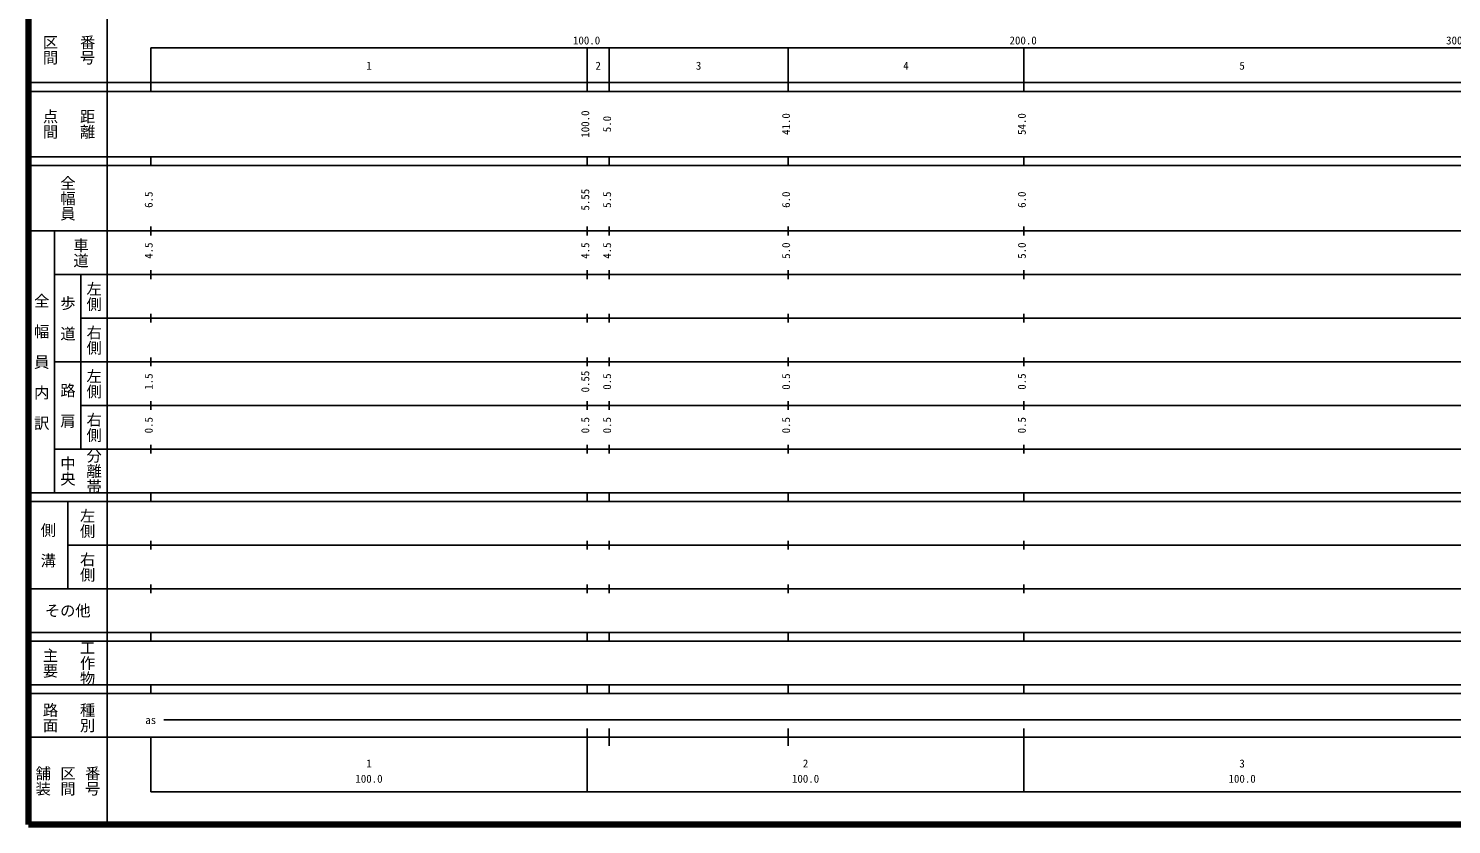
# Model space of a CAD drawing. Units: millimetres on the paper, enlarged 1000 times. Extents: x 40000 to 680000, y 20000 to 380000.
# Drawn here: x 40000 to 365970, y 20000 to 202409 of the extents above; entities that cross this region are included whole.
import ezdxf
from ezdxf.enums import TextEntityAlignment as Align

# ---------------------------------------------------------------- set-up
doc = ezdxf.new("R2010")
doc.units = ezdxf.units.MM
doc.header["$LTSCALE"] = 1000
doc.layers.add('M-TTL', color=2, linetype='Continuous', lineweight=140)
doc.layers.add('M-TTL-BAND', color=7, linetype='Continuous', lineweight=25)
doc.styles.add('@ＭＳ ゴシック', font='')
doc.styles.add('ＭＳ ゴシック', font='')
doc.styles.get('@ＭＳ ゴシック').set_extended_font_data('@MS Gothic')
doc.styles.get('ＭＳ ゴシック').set_extended_font_data('MS Gothic')

msp = doc.modelspace()

# ---------------------------------------------------------------- linework, layer by layer
at = {"layer": 'M-TTL'}
for p, q in [((40000, 380000), (40000, 20000)), ((40000, 20000), (680000, 20000))]:
    msp.add_line(p, q, dxfattribs=at)
at = {"layer": 'M-TTL-BAND'}
for p, q in [((58000, 370000), (58000, 20000)), ((68000, 198000), (579000, 198000)), ((68000, 198000), (68000, 188000)), ((168000, 188000), (168000, 198000)), ((173000, 188000), (173000, 198000)), ((214000, 188000), (214000, 198000)), ((268000, 188000), (268000, 198000)), ((40000, 190000), (579000, 190000)), ((40000, 188000), (579000, 188000)), ((40000, 173000), (579000, 173000)), ((68000, 171000), (68000, 173000)), ((168000, 171000), (168000, 173000)), ((173000, 171000), (173000, 173000)), ((214000, 171000), (214000, 173000)), ((268000, 171000), (268000, 173000)), ((40000, 171000), (579000, 171000)), ((68000, 155000), (68000, 157000)), ((168000, 155000), (168000, 157000)), ((173000, 155000), (173000, 157000)), ((214000, 155000), (214000, 157000)), ((268000, 155000), (268000, 157000)), ((40000, 156000), (579000, 156000)), ((46000, 96000), (46000, 156000)), ((68000, 145000), (68000, 147000)), ((168000, 145000), (168000, 147000)), ((173000, 145000), (173000, 147000)), ((214000, 145000), (214000, 147000)), ((268000, 145000), (268000, 147000)), ((46000, 146000), (579000, 146000)), ((52000, 146000), (52000, 106000)), ((68000, 135000), (68000, 137000)), ((168000, 135000), (168000, 137000)), ((173000, 135000), (173000, 137000)), ((214000, 135000), (214000, 137000)), ((268000, 135000), (268000, 137000)), ((52000, 136000), (579000, 136000)), ((46000, 126000), (579000, 126000)), ((68000, 125000), (68000, 127000)), ((168000, 125000), (168000, 127000)), ((173000, 125000), (173000, 127000)), ((214000, 125000), (214000, 127000)), ((268000, 125000), (268000, 127000)), ((52000, 116000), (579000, 116000)), ((68000, 115000), (68000, 117000)), ((168000, 115000), (168000, 117000)), ((173000, 115000), (173000, 117000)), ((214000, 115000), (214000, 117000)), ((268000, 115000), (268000, 117000)), ((46000, 106000), (579000, 106000)), ((68000, 105000), (68000, 107000)), ((168000, 105000), (168000, 107000)), ((173000, 105000), (173000, 107000)), ((214000, 105000), (214000, 107000)), ((268000, 105000), (268000, 107000)), ((40000, 96000), (579000, 96000)), ((68000, 94000), (68000, 96000)), ((168000, 94000), (168000, 96000)), ((173000, 94000), (173000, 96000)), ((214000, 94000), (214000, 96000)), ((268000, 94000), (268000, 96000)), ((40000, 94000), (579000, 94000)), ((49000, 94000), (49000, 74000)), ((68000, 83000), (68000, 85000)), ((168000, 83000), (168000, 85000)), ((173000, 83000), (173000, 85000)), ((214000, 83000), (214000, 85000)), ((268000, 83000), (268000, 85000)), ((49000, 84000), (579000, 84000)), ((68000, 73000), (68000, 75000)), ((168000, 73000), (168000, 75000)), ((173000, 73000), (173000, 75000)), ((214000, 73000), (214000, 75000)), ((268000, 73000), (268000, 75000)), ((40000, 74000), (579000, 74000)), ((40000, 64000), (579000, 64000)), ((40000, 62000), (579000, 62000)), ((68000, 62000), (68000, 64000)), ((168000, 62000), (168000, 64000)), ((173000, 62000), (173000, 64000)), ((214000, 62000), (214000, 64000)), ((268000, 62000), (268000, 64000)), ((40000, 52000), (579000, 52000)), ((40000, 50000), (579000, 50000)), ((68000, 50000), (68000, 52000)), ((168000, 50000), (168000, 52000)), ((173000, 50000), (173000, 52000)), ((214000, 50000), (214000, 52000)), ((268000, 50000), (268000, 52000)), ((71000, 44000), (565000, 44000)), ((40000, 40000), (579000, 40000)), ((68000, 40000), (68000, 27500)), ((168000, 27500), (168000, 42000)), ((173000, 38000), (173000, 42000)), ((214000, 38000), (214000, 42000)), ((268000, 27500), (268000, 42000)), ((68000, 27500), (579000, 27500))]:
    msp.add_line(p, q, dxfattribs=at)

# ---------------------------------------------------------------- texts
at = {"layer": 'M-TTL-BAND', "style": '@ＭＳ ゴシック'}
for s, p in [('区間', (45000, 197500)), ('番号', (53500, 197500)), ('点間', (45000, 180500)), ('距離', (53500, 180500)), ('全幅員', (49000, 163500)), ('車道', (52000, 151000)), ('左側', (55000, 141000)), ('全\u3000幅\u3000員\u3000内\u3000訳', (43000, 126000)), ('歩\u3000道', (49000, 136000)), ('右側', (55000, 131000)), ('左側', (55000, 121000)), ('路\u3000肩', (49000, 116000)), ('右側', (55000, 111000)), ('中央', (49000, 101000)), ('分離帯', (55000, 101000)), ('左側', (53500, 89000)), ('側\u3000溝', (44500, 84000)), ('右側', (53500, 79000)), ('主要', (45000, 57000)), ('工作物', (53500, 57000)), ('路面', (45000, 44500)), ('種別', (53500, 44500)), ('舗装', (43333, 30000)), ('区間', (49000, 30000)), ('番号', (54667, 30000))]:
    msp.add_text(s, height=2566, rotation=270, dxfattribs=at).set_placement(p, align=Align.MIDDLE_CENTER)
at = {"layer": 'M-TTL-BAND', "style": 'ＭＳ ゴシック'}
for s, p in [('100.0', (167844, 198195)), ('200.0', (267844, 198195)), ('300.0', (367844, 198195)), ('1', (118000, 192405)), ('2', (170500, 192405)), ('3', (193500, 192405)), ('4', (241000, 192405)), ('5', (318000, 192405)), ('as', (68000, 42500)), ('1', (118000, 32523)), ('2', (218000, 32523)), ('3', (318000, 32523)), ('100.0', (118000, 29033)), ('100.0', (218000, 29033)), ('100.0', (318000, 29033))]:
    msp.add_text(s, height=1833, dxfattribs=at).set_placement(p, align=Align.BOTTOM_CENTER)
for s, p in [('100.0', (169000, 180500)), ('41.0', (215000, 180500)), ('54.0', (269000, 180500)), ('5.0', (174000, 180500)), ('6.5', (69000, 163174)), ('5.55', (169000, 163174)), ('5.5', (174000, 163174)), ('6.0', (215000, 163174)), ('6.0', (269000, 163174)), ('4.5', (69000, 151500)), ('4.5', (169000, 151500)), ('4.5', (174000, 151500)), ('5.0', (215000, 151500)), ('5.0', (269000, 151500)), ('1.5', (69000, 121500)), ('0.55', (169000, 121500)), ('0.5', (174000, 121500)), ('0.5', (215000, 121500)), ('0.5', (269000, 121500)), ('0.5', (69000, 111500)), ('0.5', (169000, 111500)), ('0.5', (174000, 111500)), ('0.5', (215000, 111500)), ('0.5', (269000, 111500))]:
    msp.add_text(s, height=1833, rotation=90, dxfattribs=at).set_placement(p, align=Align.BOTTOM_CENTER)
msp.add_text('その他', height=2566, dxfattribs=at).set_placement((49000, 69000), align=Align.MIDDLE_CENTER)

doc.saveas('drawing.dxf')
